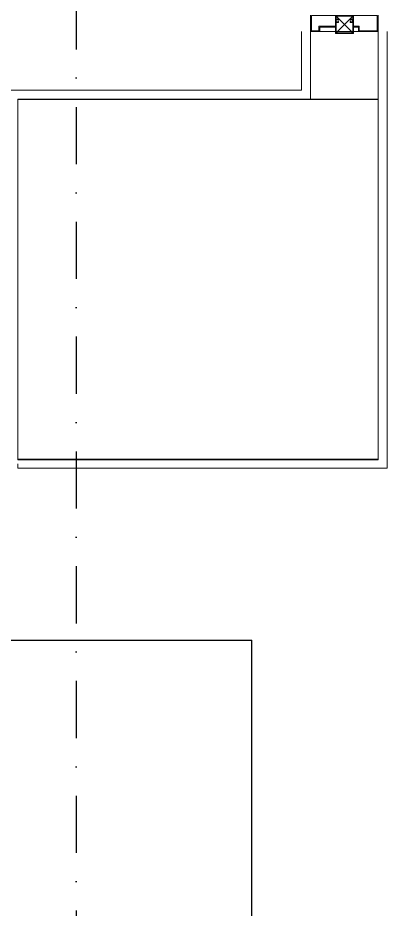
# Model space of a CAD drawing. Extents: x -3709 to 34975, y -230 to 8245.
# Drawn here: x 4400.8 to 4482.8, y 3012.6 to 3210.6 of the extents above; entities that cross this region are included whole.
import ezdxf

# ---------------------------------------------------------------- set-up
doc = ezdxf.new("R2010")
doc.units = 0
doc.linetypes.add('DASHDOT', pattern=[25.4, 12.7, -6.35, 0, -6.35])
doc.layers.get('0').update_dxf_attribs({"color": 9, "lineweight": 9})
for name, color, linetype, lineweight in [('00', 9, 'Continuous', 9), ('01', 9, 'Continuous', 9), ('10', 9, 'Continuous', 9), ('14', 9, 'Continuous', 9), ('E-KABLO', 7, 'Continuous', 30)]:
    doc.layers.add(name, color=color, linetype=linetype, lineweight=lineweight)

# ---------------------------------------------------------------- blocks, each defined once
blk = doc.blocks.new('p-kolon-80x80-vw')
at = {"layer": '01'}
blk.add_lwpolyline([(-40, -40), (-40, 40), (40, 40), (40, -40)], close=True, dxfattribs=at)
blk = doc.blocks.new('p-korkasa_40x40')
at = {"layer": '10'}
for points in [[(-2, -2), (-2, -2, 4.557572), (-2, -2), (2, -2, 6.895317), (2, -2), (2, -2), (2, 2), (-2, 2), (-2, -2)], [(-1.85, -1.85), (-1.85, 1.85), (1.85, 1.85), (1.85, -1.85), (-1.85, -1.85, -4.556435), (-1.85, -1.85)]]:
    blk.add_lwpolyline(points, format="xyb", close=True, dxfattribs=at)
for points in [[(2, -2), (-2, 2)], [(2, 2), (-2, -1.97)]]:
    blk.add_lwpolyline(points, dxfattribs=at)
blk = doc.blocks.new('p-krt-ahsapkapi90lık_2')
at = {"layer": '10'}
for points in [[(-3.45, -9.29), (-2.75, -9.29), (-2.75, -8.94), (-2.92, -8.94, -0.414214), (-2.95, -8.91), (-2.95, -8.76, -0.414214), (-2.92, -8.74), (-2.52, -8.74), (-2.52, -8.85), (-2.55, -8.81, 0.091673), (-2.62, -8.88), (-2.59, -8.92, 0.288261), (-2.59, -9.16), (-2.62, -9.19, 0.091673), (-2.55, -9.26), (-2.52, -9.23, 0.288261), (-2.28, -9.23), (-2.24, -9.26, 0.091673), (-2.17, -9.19), (-2.2, -9.16, 0.288261), (-2.2, -8.92), (-2.17, -8.88, 0.091673), (-2.24, -8.81), (-2.28, -8.85), (-2.28, -8.74), (-2.05, -8.74), (-2.05, -9.29), (-1.03, -9.29, -0.414214), (-1, -9.32), (-1, -12.95), (-0.03, -12.95, -0.414214), (0, -12.98), (0, -14.95, -0.414214), (-0.03, -14.97), (-3.65, -14.97, -0.414214)], [(-3.65, 0.03), (-0.03, 0.03, -0.414214), (0, 0), (0, -4.33, -0.414214), (-0.03, -4.35), (-1, -4.35), (-1, -5.59, -0.414214), (-1.03, -5.61), (-2.05, -5.61), (-2.05, -6.17), (-2.28, -6.17), (-2.28, -6.06), (-2.24, -6.1, 0.091673), (-2.17, -6.03), (-2.2, -5.99, 0.288261), (-2.2, -5.75), (-2.17, -5.72, 0.091673), (-2.24, -5.65), (-2.28, -5.68, 0.288261), (-2.52, -5.68), (-2.55, -5.65, 0.091673), (-2.62, -5.72), (-2.59, -5.75, 0.288261), (-2.59, -5.99), (-2.62, -6.03, 0.091673), (-2.55, -6.1), (-2.52, -6.06), (-2.52, -6.17), (-2.92, -6.17, -0.414214), (-2.95, -6.15), (-2.95, -6, -0.414214), (-2.92, -5.97), (-2.75, -5.97), (-2.75, -5.61), (-3.45, -5.61, 0.414214)]]:
    blk.add_lwpolyline(points, format="xyb", dxfattribs=at)
for points in [[(-0.2, -0.17), (-3.6, -0.17), (-3.6, -5.45), (-1.18, -5.45), (-1.18, -4.19), (-0.2, -4.19)], [(-1.18, -9.45), (-1.18, -13.11), (-0.2, -13.11), (-0.2, -14.77), (-3.6, -14.77), (-3.6, -9.45)]]:
    blk.add_lwpolyline(points, close=True, dxfattribs=at)
at = {"layer": '10', "rotation": 180}
blk.add_blockref('p-korkasa_40x40', (-1.6, -7.45), dxfattribs=at)

msp = doc.modelspace()

# ---------------------------------------------------------------- linework, layer by layer
at = {"layer": '00'}
msp.add_lwpolyline([(4480.84, 3207.5), (4480.84, 3192.5), (4465.84, 3192.5), (4465.84, 3207.5), (4480.84, 3207.5)], dxfattribs=at)
at = {"layer": '14'}
for points in [[(4463.84, 3297.5), (4463.84, 3345.5), (4342.77, 3345.5), (4342.77, 3159.5), (4398.84, 3159.5), (4398.84, 3194.5), (4463.84, 3194.5), (4463.84, 3207.5)], [(4482.84, 3207.5), (4482.84, 3110.5), (4402.84, 3110.5)], [(4400.84, 3111.5), (4400.84, 3110.5), (4402.84, 3110.5)]]:
    msp.add_lwpolyline(points, dxfattribs=at)
at = {"layer": 'E-KABLO', "color": 6, "linetype": 'DASHDOT'}
msp.add_line((4413.81, 3241.76), (4413.81, 2792.09), dxfattribs=at)
at = {"layer": 'E-KABLO', "color": 5, "linetype": 'Continuous'}
for p in [(3393.9, 3072.3), (4452.76, 2828.26)]:
    msp.add_line(p, (4452.76, 3072.3), dxfattribs=at)

# ---------------------------------------------------------------- block references
for p in [(4440.84, 3152.5), (4440.84, 3152.4)]:
    msp.add_blockref('p-kolon-80x80-vw', p)
at = {"layer": '10', "rotation": 270}
msp.add_blockref('p-krt-ahsapkapi90lık_2', (4480.81, 3207.5), dxfattribs=at)

doc.saveas('drawing.dxf')
